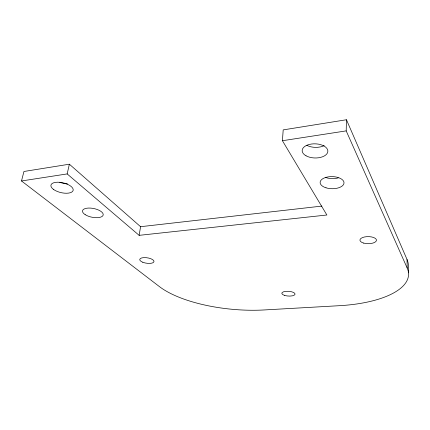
<?xml version="1.0" encoding="UTF-8"?>
<svg xmlns="http://www.w3.org/2000/svg" width="430" height="430" viewBox="0 0 430 430"><rect width="100%" height="100%" fill="white"/><g stroke="black" fill="none" stroke-linecap="round" stroke-linejoin="round"><path stroke-width="0.64" d="M21.5 180.965L159.449 286.627A85.968 32.046 5.5 0 0 264.23 309.949L339.56 305.682A90.714 35.136 2.6 0 0 407.199 268.067L346.198 130.887L346.456 119.744L283.198 129.892L282.424 140.723L326.875 215.005L139.137 235.344L67.166 173.919L21.5 180.965L23.951 171.484L69.37 164.201L140.578 226.696L321.887 206.083M139.137 235.344L140.578 226.696M67.166 173.919L69.37 164.201M282.424 140.723L346.198 130.887M346.456 119.744L407.027 259.473A90.198 35.932 2.5 0 1 408.323 264.364L408.5 272.856M407.027 259.473L407.199 268.067M324.182 145.603A12.755 7.202 1.4 0 1 306.843 145.313M338.292 177.912A11.863 6.176 0.8 0 1 325.311 177.359M67.585 183.906A11.33 5.101 13.5 0 1 59.759 182.234M363.699 243.1A8.267 3.537 0.3 0 0 376.46 240.37A8.267 3.537 0.3 0 0 364.446 236.984A8.267 3.537 0.3 0 0 363.699 243.1M284.552 295.399A6.649 2.381 3.7 0 0 295.044 294.303A6.649 2.381 3.7 0 0 285.73 291.352A6.649 2.381 3.7 0 0 284.552 295.399M142.83 262.273A7.224 2.741 8.6 0 0 153.999 261.633A7.224 2.741 8.6 0 0 143.77 257.618A7.224 2.741 8.6 0 0 142.83 262.273M306.031 155.794A12.857 7.079 1.6 0 0 327.461 152.892A12.857 7.079 1.6 0 0 311.54 144.018A12.857 7.079 1.6 0 0 306.031 155.794M325.999 187.802A11.949 6.058 1 0 0 344.016 182.879A11.949 6.058 1 0 0 326.198 177.31A11.949 6.058 1 0 0 325.999 187.802M53.659 189.533A11.411 4.999 13.2 0 0 72.622 191.366A11.411 4.999 13.2 0 0 59.856 182.315A11.411 4.999 13.2 0 0 53.659 189.533M85.188 214.661A10.546 4.445 11.4 0 0 102.738 215.876A10.546 4.445 11.4 0 0 90.622 208.099A10.546 4.445 11.4 0 0 85.188 214.661"/></g></svg>
